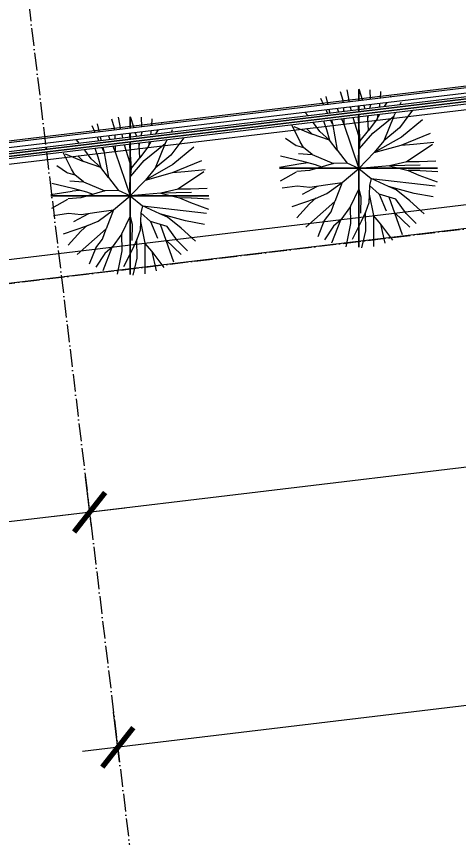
# Model space of a CAD drawing. Header units: millimetres. Extents: x -20215 to 101892, y -17414 to 45470.
# Drawn here: x 50511 to 54244, y 11275 to 18210 of the extents above; entities that cross this region are included whole.
import ezdxf

# ---------------------------------------------------------------- set-up
doc = ezdxf.new("R2010")
doc.units = ezdxf.units.MM
doc.linetypes.add('Grid Line', pattern=[4.2, 3, -0.6, 0, -0.6])
for name, color, linetype, lineweight in [('DIM', 1, 'Continuous', 5), ('G-IMPT', 8, 'Continuous', 5), ('L-SITE', 91, 'Continuous', 5), ('NET THAY 1', 41, 'Continuous', 5), ('NET THAY 2', 55, 'Continuous', 5), ('NET-THAY', 2, 'Continuous', 9), ('TRUC', 225, 'Continuous', 5)]:
    doc.layers.add(name, color=color, linetype=linetype, lineweight=lineweight)
doc.styles.add('TA1', font='arial_0.ttf')
doc.dimstyles.new('D_200_KTx2', dxfattribs={"dimtxt": 400, "dimasz": 300, "dimexe": 300, "dimexo": 300, "dimgap": 160, "dimtad": 1, "dimdec": 0, "dimzin": 9, "dimtxsty": 'TA1', "dimblk": 'ARCHTICK', "dimcen": 1, "dimdle": 300, "dimclrd": 256, "dimclre": 256, "dimclrt": 7, "dimadec": 0, "dimazin": 0, "dimtfac": 1, "dimtdec": 0, "dimtix": 1, "dimtmove": 1, "dimatfit": 3, "dimldrblk": 'ARCHTICK', "dimfxl": 0, "dimtolj": 1, "dimtzin": 0, "dimlwd": -1, "dimlwe": -1, "dimarcsym": 0})

# ---------------------------------------------------------------- blocks, each defined once
blk = doc.blocks.new('Railing - NBS_RailInfillPnl_Post-1648199-MẶT BẰNG TẦNG 4')
at = {"layer": 'NET THAY 2'}
for p, q in [((-13, -5), (-13, 5)), ((13, 5), (13, -5))]:
    blk.add_line(p, q, dxfattribs=at)
blk = doc.blocks.new('Railing - Railing-1506754-MẶT BẰNG TẦNG 4')
at = {"layer": 'NET THAY 1'}
for p, q in [((41000.5, 15877.7), (58462.4, 17969.9)), ((48394.4, 16824), (55331.4, 17655.2))]:
    blk.add_line(p, q, dxfattribs=at)
at = {"rotation": 276.832148128772}
for p in [(52550.8, 17291.8), (50591.4, 17057)]:
    blk.add_blockref('Railing - NBS_RailInfillPnl_Post-1648199-MẶT BẰNG TẦNG 4', p, dxfattribs=at)
blk = doc.blocks.new('Top Rail Type - Top Rail_Internal_-1506755-MẶT BẰNG TẦNG 4')
at = {"layer": 'NET THAY 1'}
for p, q in [((41000.5, 15918.8), (58417.1, 18005.5)), ((41000.5, 15897.1), (58441, 17986.7))]:
    blk.add_line(p, q, dxfattribs=at)
blk = doc.blocks.new('Top Rail Type - Top Rail_Internal_-V6-MẶT BẰNG TẦNG 4')
at = {"layer": 'NET THAY 1'}
for p, q in [((58417.1, 18005.5), (41000.5, 15918.8)), ((58441, 17986.7), (41000.5, 15897.1))]:
    blk.add_line(p, q, dxfattribs=at)
blk = doc.blocks.new('Handrail Type - Handrail_Internal_-V7-MẶT BẰNG TẦNG 4')
at = {"layer": 'NET THAY 1'}
for p, q in [((58315.2, 18085.6), (41000.5, 16011.1)), ((58362.3, 18048.5), (41000.5, 15968.4))]:
    blk.add_line(p, q, dxfattribs=at)
blk = doc.blocks.new('CAY XANH 1 - new block_dwg_110_植栽_中_高木 - 落葉1_φ4000_H5500-1445069-IDEA-4th Storey - Detail-V122-MẶT BẰNG TẦNG 4')
at = {"layer": 'G-IMPT'}
for p, q in [((-306, 1976), (-243, 1671)), ((-5, 2000), (86, 1710)), ((294, 1735), (285, 1980)), ((541, 1934), (530, 1763)), ((-884, 1594), (-958, 1760)), ((-838, 1808), (-788, 1605)), ((642, 1559), (706, 1657)), ((797, 1795), (813, 1820)), ((1034, 1606), (1065, 1665)), ((-791, 1387), (-829, 1473)), ((-757, 1482), (-736, 1394)), ((-615, 1645), (-607, 1627)), ((-553, 1506), (-516, 1420)), ((-217, 1546), (-199, 1458)), ((-10, 1481), (-10, 1571)), ((125, 1587), (152, 1500)), ((277, 1515), (297, 1608)), ((-1290, 1328), (-1356, 1410)), ((-383, 1256), (-379, 1110)), ((879, 1317), (625, 696)), ((-667, 1111), (-714, 1216)), ((1796, 880), (1057, 580)), ((-1850, 759), (-1578, 578)), ((-1570, 578), (-1398, 529)), ((1855, 599), (1188, 159)), ((-2000, 33), (-1462, 119)), ((-1453, 121), (-1278, 144)), ((-1975, -315), (-1571, -88)), ((1984, -88), (1545, -58)), ((1923, -449), (303, -262)), ((-1423, -653), (-1041, -445)), ((1097, -1672), (762, -724)), ((1278, -1483), (902, -1122)), ((-1024, -1718), (-864, -1308)), ((855, -1808), (552, -1405))]:
    blk.add_line(p, q, dxfattribs=at)
at = {"layer": 'G-IMPT', "flags": 128}
for points in [[(-472, 1941), (-408, 1715), (-403, 1651)], [(-393, 1525), (-389, 1474), (-388, 1436)], [(1346, 1463), (1021, 1024), (625, 696), (384, 396), (0, 0), (305, -251), (268, -432)], [(521, 1635), (518, 1586), (511, 1543)], [(-440, 1249), (-379, 1110), (0, 0), (-295, 133)], [(-155, 1283), (30, 691), (242, 956)], [(1939, 182), (1516, 167), (1206, 162), (773, 64), (0, 0), (-10, 303), (30, 691), (-10, 1257), (-10, 1301)], [(10, 497), (348, 890), (879, 1317), (931, 1413)], [(207, 1327), (224, 1272), (237, 1330)], [(459, 1252), (242, 956), (224, 1272)], [(478, 1359), (459, 1252), (526, 1365)], [(-1522, 376), (-1182, 348), (-1399, 530), (-1482, 672), (-1685, 1077)], [(-1640, 1059), (-1182, 862), (-1319, 1008)], [(-891, 1195), (-819, 978), (-743, 713), (-1182, 862)], [(-693, 1219), (-670, 1129), (-546, 458), (-743, 713), (-989, 932), (-1147, 1149), (-1158, 1163)], [(1602, 1227), (1074, 790), (384, 396), (1064, 582), (1374, 607), (1887, 662)], [(-546, 458), (-295, 133), (-645, 125)], [(-1974, 319), (-1451, 187), (-1104, 101), (-945, 37)], [(-1182, 348), (-645, 125), (-1245, -52), (-1564, -80)], [(-1683, -957), (-1092, -755), (-807, -637), (-423, -352), (0, 0), (-5, -527)], [(1538, 78), (773, 64), (1241, -50)], [(1534, -57), (1241, -50), (1512, -168), (1971, -338)], [(-1938, -494), (-1560, -440), (-1235, -475), (-846, -416), (-423, -352), (-610, -834), (-905, -1095), (-1342, -1483)], [(1865, -721), (1389, -632), (743, -453), (305, -251)], [(-217, -960), (-5, -527), (44, -720), (39, -1126)], [(508, -651), (268, -432), (248, -870), (165, -1101)], [(1640, -1145), (1284, -817), (935, -541), (743, -453)], [(-1567, -1243), (-1244, -895), (-1077, -745)], [(258, -651), (365, -1191), (365, -1967)], [(1438, -1391), (1191, -1135), (931, -773), (508, -651), (685, -1070)], [(-867, -1310), (-703, -1095), (-608, -832)], [(-321, -1974), (-207, -1385), (-217, -960), (-458, -1297)], [(76, -1999), (175, -1573), (165, -1101), (52, -1342), (-170, -1795)], [(659, -1888), (552, -1405), (365, -1191)], [(-682, -1880), (-458, -1297), (-645, -1459), (-866, -1803)]]:
    blk.add_lwpolyline(points, dxfattribs=at)
blk = doc.blocks.new('CAY XANH 1 - new block_dwg-V123-MẶT BẰNG TẦNG 4')
at = {"xscale": 0.5, "yscale": 0.5, "zscale": 0.5}
blk.add_blockref('CAY XANH 1 - new block_dwg_110_植栽_中_高木 - 落葉1_φ4000_H5500-1445069-IDEA-4th Storey - Detail-V122-MẶT BẰNG TẦNG 4', (-494874, 495980), dxfattribs=at)
blk = doc.blocks.new('CAY XANH 1 - CAY XANH_dwg-1404436-MẶT BẰNG TẦNG 4')
at = {"layer": 'G-IMPT'}
for p, q in [((28746.5, 0), (28733, 0)), ((28788.3, 0), (28770.7, 0)), ((28931.4, 0), (28921.9, 0)), ((29155.3, 0), (29164.1, 0))]:
    blk.add_line(p, q, dxfattribs=at)
at = {"layer": 'G-IMPT', "flags": 128}
for points in [[(28694.1, 0), (28684.6, 0), (28661.3, 0), (28659.4, 0), (28644, 0), (28634.5, 0), (28611.2, 0), (28603.7, 0), (28594.2, 0), (28603.7, 0), (28609.6, 0), (28592.2, 0), (28570.9, 0), (28578.4, 0), (28603.7, 0), (28662, 0), (28642.6, 0), (28600.1, 0), (28579.1, 0), (28609.9, 0), (28604, 0), (28575.2, 0), (28563.7, 0), (28584.7, 0), (28609.9, 0), (28613.8, 0), (28600.1, 0), (28611.8, 0), (28638.7, 0), (28677.6, 0), (28708.4, 0), (28713.9, 0), (28725.7, 0), (28715.9, 0), (28712.3, 0), (28702.5, 0), (28691, 0), (28706.4, 0), (28731.3, 0), (28735.2, 0), (28750.6, 0), (28756.5, 0), (28781.4, 0), (28806.3, 0), (28821.7, 0), (28833.5, 0), (28837.1, 0), (28862.3, 0), (28883.3, 0), (28898.7, 0), (28916, 0), (28931.4, 0)], [(28647.5, 0), (28660.7, 0), (28678.3, 0), (28673.9, 0), (28669.5, 0), (28647.5, 0)], [(29039.2, 0), (29014.3, 0), (28989.4, 0), (28974, 0), (28975.7, 0), (28958.6, 0), (28943.2, 0), (28925.9, 0), (28918, 0), (28931.4, 0), (28920, 0), (28895.1, 0), (28877.7, 0), (28821.5, 0), (28814, 0), (28794.6, 0), (28769.7, 0), (28707.5, 0), (28715.4, 0), (28722.9, 0), (28717.3, 0), (28707.5, 0), (28702, 0), (28694.1, 0)], [(28752.4, 0), (28737, 0), (28715.7, 0)], [(28715.7, 0), (28725.2, 0), (28721.6, 0), (28735, 0), (28740.6, 0), (28746.5, 0), (28765.8, 0), (28752.4, 0)], [(28733, 0), (28738.9, 0), (28756, 0), (28765.8, 0), (28771.4, 0), (28775.3, 0), (28781.2, 0), (28788.7, 0), (28792.7, 0), (28732.7, 0)], [(28732.7, 0), (28740.3, 0), (28815.9, 0), (28825.4, 0), (28881.6, 0), (28895.1, 0), (28898.7, 0), (28889.2, 0), (28895.1, 0), (28904.6, 0), (28921.9, 0), (28927.8, 0)], [(28763.8, 0), (28748.4, 0), (28746.5, 0)], [(28785.1, 0), (28788.7, 0), (28790.7, 0), (28785.1, 0), (28763.8, 0)], [(28770.7, 0), (28768.5, 0), (28779.5, 0), (28788.3, 0)], [(28817.6, 0), (28796.6, 0), (28785.1, 0)], [(28921.9, 0), (28908.5, 0), (28910.5, 0), (28893.1, 0), (28898.7, 0), (28893.1, 0), (28867.9, 0), (28812, 0)], [(28812, 0), (28823.5, 0), (28817.6, 0)], [(28927.8, 0), (28939.3, 0), (28941.3, 0), (28946.8, 0), (28956.7, 0), (28933.4, 0), (28921.9, 0), (28931.4, 0), (28946.8, 0), (28962.2, 0), (28970.1, 0), (28981.6, 0), (28995, 0)], [(29091.3, 0), (29110.6, 0), (29116.2, 0), (29106.7, 0), (29089.3, 0), (29081.8, 0), (29072, 0), (29058.5, 0), (29037.2, 0), (29033.6, 0), (29018.2, 0), (29008.4, 0), (29002.8, 0), (28997, 0), (28983.5, 0), (28966.2, 0), (28958.6, 0), (28956.7, 0), (28939.3, 0), (28921.9, 0)], [(28921.9, 0), (28931.4, 0), (28933.4, 0), (28943.2, 0), (28956.7, 0), (28954.7, 0), (28958.6, 0), (28975.7, 0), (28981.6, 0), (28987.5, 0), (29004.8, 0), (29037.2, 0), (29047.1, 0), (29053, 0), (29041.2, 0), (29043.1, 0), (29051, 0), (29068.4, 0)], [(28995, 0), (29010.4, 0), (29025.8, 0), (29020.2, 0), (29006.5, 0)], [(29006.5, 0), (29025.8, 0), (29029.7, 0), (29018.2, 0), (29025.8, 0), (29045.1, 0), (29053, 0), (29062.5, 0), (29070, 0), (29083.8, 0), (29108.7, 0), (29114.5, 0)], [(29312.7, 0), (29293.4, 0), (29302.9, 0), (29316.3, 0), (29320.3, 0), (29302.9, 0), (29285.5, 0), (29262.6, 0), (29270.1, 0), (29304.9, 0), (29312.7, 0), (29304.9, 0), (29297.3, 0), (29281.9, 0), (29327.3, 0), (29348.6, 0), (29330.1, 0), (29343.5, 0), (29390.9, 0), (29381.4, 0), (29362, 0), (29366, 0), (29373.5, 0), (29352.5, 0), (29344.7, 0), (29331.2, 0), (29311.9, 0), (29298.5, 0), (29229.9, 0), (29212.5, 0), (29205, 0), (29176.1, 0), (29168.3, 0), (29150.9, 0), (29145.3, 0), (29160.7, 0), (29174.2, 0), (29170.2, 0), (29152.9, 0), (29145.3, 0), (29102.8, 0), (29106.7, 0), (29070, 0), (29043.1, 0), (29037.2, 0)], [(29037.2, 0), (29058.5, 0), (29072, 0), (29087.4, 0), (29099.2, 0), (29089.3, 0), (29075.9, 0), (29068.4, 0), (29104.7, 0), (29116.2, 0)], [(29116.2, 0), (29091.3, 0), (29083.8, 0), (29070, 0), (29049, 0), (29039.2, 0)], [(29068.4, 0), (29056.6, 0), (29060.5, 0), (29112.3, 0), (29147, 0), (29158.4, 0), (29135.5, 0), (29131.6, 0), (29147, 0), (29162.4, 0), (29169.9, 0), (29187.3, 0), (29195.1, 0), (29222, 0), (29233.5, 0), (29256.7, 0), (29210.9, 0), (29220.4, 0), (29208.6, 0), (29224, 0), (29237.7, 0), (29247.2, 0), (29260.6, 0), (29268.5, 0), (29283.9, 0), (29299.3, 0), (29312.7, 0)], [(29114.5, 0), (29100.8, 0), (29091.3, 0)], [(29160.7, 0), (29147, 0), (29133.5, 0), (29139.4, 0), (29162.4, 0), (29170.2, 0), (29154.8, 0)], [(29164.1, 0), (29172.9, 0), (29179.5, 0), (29192.7, 0), (29186.1, 0), (29150.9, 0), (29144.3, 0), (29137.8, 0), (29144.3, 0), (29155.3, 0)], [(29154.8, 0), (29162.4, 0), (29181.7, 0), (29191.5, 0), (29185.6, 0), (29212.5, 0), (29224, 0), (29205, 0), (29199.1, 0), (29177.8, 0), (29179.7, 0)], [(29179.7, 0), (29174.2, 0), (29160.7, 0)], [(29221.3, 0), (29199.3, 0), (29186.1, 0), (29199.3, 0)], [(29199.3, 0), (29210.3, 0), (29230.1, 0), (29241.1, 0), (29283.4, 0), (29301, 0), (29296.6, 0), (29238.9, 0), (29241.1, 0), (29225.7, 0), (29221.3, 0)]]:
    blk.add_lwpolyline(points, dxfattribs=at)
for points in [[(28645.7, 0), (28641.3, 0), (28706.9, 0), (28676.5, 0), (28672.1, 0), (28685.3, 0), (28676.5, 0)], [(28690.8, 0), (28669.5, 0), (28662, 0), (28675.4, 0), (28681, 0), (28698.3, 0), (28700.3, 0)], [(28737.7, 0), (28750.9, 0), (28759.7, 0), (28755.3, 0), (28737.7, 0), (28711.3, 0), (28700.3, 0), (28698.1, 0), (28715.7, 0), (28717.9, 0), (28722.3, 0), (28739.9, 0)], [(28785.9, 0), (28783.7, 0), (28768.3, 0), (28757.3, 0), (28752.9, 0), (28748.5, 0), (28768.3, 0), (28777.1, 0)], [(28904.6, 0), (28915.6, 0), (28871.6, 0), (28805.9, 0), (28810.3, 0), (28803.7, 0), (28873.8, 0), (28882.6, 0)], [(28871.6, 0), (28858.4, 0), (28851.8, 0), (28862.8, 0)], [(28898, 0), (28909, 0), (28928.8, 0), (28931, 0), (28935.4, 0), (28942, 0), (28931, 0), (28909, 0), (28880.4, 0)], [(28926.6, 0), (28942, 0), (28957.4, 0), (28950.8, 0), (28975, 0), (28957.4, 0), (28948.6, 0), (28915.6, 0)], [(28970.6, 0), (28975, 0), (28957.4, 0), (28942, 0), (28955.2, 0), (28950.8, 0)], [(29036.6, 0), (29043.2, 0), (29045.4, 0), (29025.6, 0), (29023.4, 0)], [(29118, 0), (29115.8, 0), (29135.6, 0), (29140, 0), (29129, 0)], [(29157.5, 0), (29161.9, 0), (29190.5, 0), (29194.9, 0), (29192.7, 0), (29205.9, 0), (29225.7, 0), (29219.1, 0), (29205.9, 0), (29203.7, 0), (29192.7, 0), (29164.1, 0)], [(29287, 0), (29239.4, 0), (29231.8, 0), (29294.6, 0), (29300.5, 0), (29319.8, 0), (29304.4, 0)]]:
    blk.add_lwpolyline(points, close=True, dxfattribs=at)
blk = doc.blocks.new('CAY XANH 1 - CAY XANH_dwg-V124-MẶT BẰNG TẦNG 4')
at = {"layer": 'G-IMPT'}
for p, q in [((0, -28649.9), (0, -28680.7)), ((0, -28746.5), (0, -28733)), ((0, -28788.3), (0, -28770.7)), ((0, -28931.4), (0, -28921.9)), ((0, -29155.3), (0, -29164.1))]:
    blk.add_line(p, q, dxfattribs=at)
at = {"layer": 'G-IMPT', "flags": 128}
for points in [[(0, -28623.4), (0, -28600.1), (0, -28579.1), (0, -28609.9), (0, -28604), (0, -28575.2), (0, -28563.7), (0, -28584.7), (0, -28609.9), (0, -28613.8), (0, -28600.1), (0, -28611.8), (0, -28623.4)], [(0, -28623.4), (0, -28611.2), (0, -28603.7), (0, -28594.2), (0, -28603.7), (0, -28609.6), (0, -28592.2), (0, -28570.9), (0, -28578.4), (0, -28603.7), (0, -28623.4)], [(0, -28680.7), (0, -28661.3), (0, -28659.4), (0, -28649.9)], [(0, -28649.9), (0, -28662), (0, -28649.9)], [(0, -28649.9), (0, -28677.6), (0, -28680.7)], [(0, -28680.7), (0, -28676.5), (0, -28649.9)], [(0, -28649.9), (0, -28660.7), (0, -28678.3), (0, -28673.9), (0, -28669.5), (0, -28649.9)], [(0, -28680.7), (0, -28669.5), (0, -28662), (0, -28675.4), (0, -28680.7)], [(0, -28680.7), (0, -28676.5), (0, -28672.1), (0, -28680.7)], [(0, -28694.2), (0, -28708.4), (0, -28713.9), (0, -28725.7), (0, -28715.9), (0, -28712.3), (0, -28702.5), (0, -28694.2)], [(0, -28694.2), (0, -28706.4), (0, -28731.3), (0, -28735.2), (0, -28750.6), (0, -28756.5), (0, -28781.4), (0, -28806.3), (0, -28821.7), (0, -28833.5), (0, -28837.1), (0, -28862.3), (0, -28883.3), (0, -28898.7), (0, -28916), (0, -28931.4)], [(0, -29039.2), (0, -29014.3), (0, -28989.4), (0, -28974), (0, -28975.7), (0, -28958.6), (0, -28943.2), (0, -28925.9), (0, -28918), (0, -28931.4), (0, -28920), (0, -28895.1), (0, -28877.7), (0, -28821.5), (0, -28814), (0, -28794.6), (0, -28769.7), (0, -28707.5), (0, -28715.4), (0, -28722.9), (0, -28717.3), (0, -28707.5), (0, -28702), (0, -28694.2)], [(0, -28694.2), (0, -28706.9), (0, -28694.2)], [(0, -28694.2), (0, -28698.3), (0, -28700.3), (0, -28694.2)], [(0, -28752.4), (0, -28737), (0, -28715.7)], [(0, -28715.7), (0, -28725.2), (0, -28721.6), (0, -28735), (0, -28740.6), (0, -28746.5), (0, -28765.8), (0, -28752.4)], [(0, -28733), (0, -28738.9), (0, -28756), (0, -28765.8), (0, -28771.4), (0, -28775.3), (0, -28781.2), (0, -28788.7), (0, -28792.7), (0, -28732.7)], [(0, -28732.7), (0, -28740.3), (0, -28815.9), (0, -28825.4), (0, -28881.6), (0, -28895.1), (0, -28898.7), (0, -28889.2), (0, -28895.1), (0, -28904.6), (0, -28921.9), (0, -28927.8)], [(0, -28763.8), (0, -28748.4), (0, -28746.5)], [(0, -28785.1), (0, -28788.7), (0, -28790.7), (0, -28785.1), (0, -28763.8)], [(0, -28770.7), (0, -28768.5), (0, -28779.5), (0, -28788.3)], [(0, -28817.6), (0, -28796.6), (0, -28785.1)], [(0, -28921.9), (0, -28908.5), (0, -28910.5), (0, -28893.1), (0, -28898.7), (0, -28893.1), (0, -28867.9), (0, -28812)], [(0, -28812), (0, -28823.5), (0, -28817.6)], [(0, -28927.8), (0, -28939.3), (0, -28941.3), (0, -28946.8), (0, -28956.7), (0, -28933.4), (0, -28921.9), (0, -28931.4), (0, -28946.8), (0, -28962.2), (0, -28970.1), (0, -28981.6), (0, -28995)], [(0, -29091.3), (0, -29110.6), (0, -29116.2), (0, -29106.7), (0, -29089.3), (0, -29081.8), (0, -29072), (0, -29058.5), (0, -29037.2), (0, -29033.6), (0, -29018.2), (0, -29008.4), (0, -29002.8), (0, -28997), (0, -28983.5), (0, -28966.2), (0, -28958.6), (0, -28956.7), (0, -28939.3), (0, -28921.9)], [(0, -28921.9), (0, -28931.4), (0, -28933.4), (0, -28943.2), (0, -28956.7), (0, -28954.7), (0, -28958.6), (0, -28975.7), (0, -28981.6), (0, -28987.5), (0, -29004.8), (0, -29037.2), (0, -29047.1), (0, -29053), (0, -29041.2), (0, -29043.1), (0, -29051), (0, -29068.4)], [(0, -28995), (0, -29010.4), (0, -29025.8), (0, -29020.2), (0, -29006.5)], [(0, -29006.5), (0, -29025.8), (0, -29029.7), (0, -29018.2), (0, -29025.8), (0, -29045.1), (0, -29053), (0, -29062.5), (0, -29070), (0, -29083.8), (0, -29108.7), (0, -29114.5)], [(0, -29312.7), (0, -29293.4), (0, -29302.9), (0, -29316.3), (0, -29320.3), (0, -29302.9), (0, -29285.5), (0, -29262.6), (0, -29270.1), (0, -29304.9), (0, -29312.7), (0, -29304.9), (0, -29297.3), (0, -29281.9), (0, -29327.3), (0, -29348.6), (0, -29330.1), (0, -29343.5), (0, -29390.9), (0, -29381.4), (0, -29362), (0, -29366), (0, -29373.5), (0, -29352.5), (0, -29344.7), (0, -29331.2), (0, -29311.9), (0, -29298.5), (0, -29229.9), (0, -29212.5), (0, -29205), (0, -29176.1), (0, -29168.3), (0, -29150.9), (0, -29145.3), (0, -29160.7), (0, -29174.2), (0, -29170.2), (0, -29152.9), (0, -29145.3), (0, -29102.8), (0, -29106.7), (0, -29070), (0, -29043.1), (0, -29037.2)], [(0, -29037.2), (0, -29058.5), (0, -29072), (0, -29087.4), (0, -29099.2), (0, -29089.3), (0, -29075.9), (0, -29068.4), (0, -29104.7), (0, -29116.2)], [(0, -29116.2), (0, -29091.3), (0, -29083.8), (0, -29070), (0, -29049), (0, -29039.2)], [(0, -29068.4), (0, -29056.6), (0, -29060.5), (0, -29112.3), (0, -29147), (0, -29158.4), (0, -29135.5), (0, -29131.6), (0, -29147), (0, -29162.4), (0, -29169.9), (0, -29187.3), (0, -29195.1), (0, -29222), (0, -29233.5), (0, -29256.7), (0, -29210.9), (0, -29220.4), (0, -29208.6), (0, -29224), (0, -29237.7), (0, -29247.2), (0, -29260.6), (0, -29268.5), (0, -29283.9), (0, -29299.3), (0, -29312.7)], [(0, -29114.5), (0, -29100.8), (0, -29091.3)], [(0, -29160.7), (0, -29147), (0, -29133.5), (0, -29139.4), (0, -29162.4), (0, -29170.2), (0, -29154.8)], [(0, -29164.1), (0, -29172.9), (0, -29179.5), (0, -29192.7), (0, -29186.1), (0, -29150.9), (0, -29144.3), (0, -29137.8), (0, -29144.3), (0, -29155.3)], [(0, -29154.8), (0, -29162.4), (0, -29181.7), (0, -29191.5), (0, -29185.6), (0, -29212.5), (0, -29224), (0, -29205), (0, -29199.1), (0, -29177.8), (0, -29179.7)], [(0, -29179.7), (0, -29174.2), (0, -29160.7)], [(0, -29221.3), (0, -29199.3), (0, -29186.1), (0, -29199.3)], [(0, -29199.3), (0, -29210.3), (0, -29230.1), (0, -29241.1), (0, -29283.4), (0, -29301), (0, -29296.6), (0, -29238.9), (0, -29241.1), (0, -29225.7), (0, -29221.3)]]:
    blk.add_lwpolyline(points, dxfattribs=at)
for points in [[(0, -28737.7), (0, -28750.9), (0, -28759.7), (0, -28755.3), (0, -28737.7), (0, -28711.3), (0, -28700.3), (0, -28698.1), (0, -28715.7), (0, -28717.9), (0, -28722.3), (0, -28739.9)], [(0, -28785.9), (0, -28783.7), (0, -28768.3), (0, -28757.3), (0, -28752.9), (0, -28748.5), (0, -28768.3), (0, -28777.1)], [(0, -28904.6), (0, -28915.6), (0, -28871.6), (0, -28805.9), (0, -28810.3), (0, -28803.7), (0, -28873.8), (0, -28882.6)], [(0, -28871.6), (0, -28858.4), (0, -28851.8), (0, -28862.8)], [(0, -28898), (0, -28909), (0, -28928.8), (0, -28931), (0, -28935.4), (0, -28942), (0, -28931), (0, -28909), (0, -28880.4)], [(0, -28926.6), (0, -28942), (0, -28957.4), (0, -28950.8), (0, -28975), (0, -28957.4), (0, -28948.6), (0, -28915.6)], [(0, -28970.6), (0, -28975), (0, -28957.4), (0, -28942), (0, -28955.2), (0, -28950.8)], [(0, -29036.6), (0, -29043.2), (0, -29045.4), (0, -29025.6), (0, -29023.4)], [(0, -29118), (0, -29115.8), (0, -29135.6), (0, -29140), (0, -29129)], [(0, -29157.5), (0, -29161.9), (0, -29190.5), (0, -29194.9), (0, -29192.7), (0, -29205.9), (0, -29225.7), (0, -29219.1), (0, -29205.9), (0, -29203.7), (0, -29192.7), (0, -29164.1)], [(0, -29287), (0, -29239.4), (0, -29231.8), (0, -29294.6), (0, -29300.5), (0, -29319.8), (0, -29304.4)]]:
    blk.add_lwpolyline(points, close=True, dxfattribs=at)
blk = doc.blocks.new('CAY XANH 1 - CAY XANH 1-V125-MẶT BẰNG TẦNG 4')
for name, p, xscale, yscale, zscale in [('CAY XANH 1 - new block_dwg-V123-MẶT BẰNG TẦNG 4', (331762.8, -332503.6), 0.6703958691910499, 0.6703958691910499, 0.6703958691910499), ('CAY XANH 1 - CAY XANH_dwg-V124-MẶT BẰNG TẦNG 4', (0, 46610), 1.608504446305672, 1.608504446305672, 1.608504446305672), ('CAY XANH 1 - CAY XANH_dwg-1404436-MẶT BẰNG TẦNG 4', (-46720.7, 0), 1.612196637345681, 1.612196637345681, 1.612196637345681)]:
    blk.add_blockref(name, p, dxfattribs=dict(xscale=xscale, yscale=yscale, zscale=zscale))
blk = doc.blocks.new('CAY XANH 1 - new block_dwg_110_植栽_中_高木 - 落葉1_φ4000_H5500-1445069-IDEA-4th Storey - Detail-V126-MẶT BẰNG TẦNG 4')
at = {"layer": 'G-IMPT'}
for p, q in [((-306, 1976), (-243, 1671)), ((-5, 2000), (86, 1710)), ((294, 1735), (285, 1980)), ((541, 1934), (530, 1763)), ((-884, 1594), (-958, 1760)), ((-838, 1808), (-788, 1605)), ((643, 1559), (707, 1657)), ((797, 1795), (813, 1820)), ((1034, 1606), (1065, 1665)), ((-791, 1388), (-830, 1473)), ((-757, 1482), (-736, 1394)), ((-615, 1645), (-607, 1627)), ((-553, 1506), (-516, 1421)), ((-218, 1546), (-199, 1458)), ((-10, 1481), (-10, 1571)), ((125, 1587), (152, 1501)), ((277, 1516), (297, 1608)), ((-1290, 1328), (-1356, 1410)), ((-383, 1256), (-379, 1110)), ((879, 1317), (625, 696)), ((-667, 1111), (-714, 1216)), ((1796, 880), (1057, 580)), ((-1850, 759), (-1578, 578)), ((-1570, 578), (-1398, 529)), ((1855, 599), (1188, 159)), ((-2000, 33), (-1462, 119)), ((-1453, 121), (-1278, 144)), ((-1975, -315), (-1571, -88)), ((1984, -88), (1545, -58)), ((1923, -449), (303, -262)), ((-1423, -653), (-1041, -445)), ((1097, -1672), (762, -724)), ((1278, -1483), (902, -1122)), ((-1024, -1718), (-864, -1308)), ((855, -1808), (552, -1405))]:
    blk.add_line(p, q, dxfattribs=at)
at = {"layer": 'G-IMPT', "flags": 128}
for points in [[(-472, 1941), (-408, 1715), (-403, 1652)], [(-393, 1525), (-389, 1474), (-388, 1436)], [(1346, 1463), (1021, 1024), (625, 696), (384, 396), (0, 0), (305, -251), (268, -432)], [(521, 1635), (518, 1586), (511, 1544)], [(-440, 1249), (-379, 1110), (0, 0), (-295, 133)], [(-155, 1284), (30, 691), (242, 956)], [(1939, 182), (1516, 167), (1206, 162), (773, 64), (0, 0), (-10, 303), (30, 691), (-10, 1257), (-10, 1301)], [(10, 497), (348, 890), (879, 1317), (931, 1414)], [(208, 1324), (224, 1272), (237, 1330)], [(459, 1252), (242, 956), (224, 1272)], [(478, 1359), (459, 1252), (527, 1365)], [(-1522, 376), (-1182, 348), (-1399, 530), (-1482, 672), (-1685, 1077)], [(-1640, 1059), (-1182, 862), (-1319, 1008)], [(-891, 1195), (-819, 978), (-743, 713), (-1182, 862)], [(-693, 1219), (-670, 1129), (-546, 458), (-743, 713), (-989, 932), (-1147, 1149), (-1158, 1163)], [(1602, 1227), (1074, 790), (384, 396), (1064, 582), (1374, 607), (1887, 662)], [(-546, 458), (-295, 133), (-645, 125)], [(-1974, 319), (-1451, 187), (-1104, 101), (-945, 37)], [(-1182, 348), (-645, 125), (-1245, -52), (-1564, -80)], [(-1683, -957), (-1092, -755), (-807, -637), (-423, -352), (0, 0), (-5, -527)], [(1538, 78), (773, 64), (1241, -50)], [(1534, -57), (1241, -50), (1512, -168), (1971, -338)], [(-1938, -494), (-1560, -440), (-1235, -475), (-846, -416), (-423, -352), (-610, -834), (-905, -1095), (-1342, -1483)], [(1865, -721), (1389, -632), (743, -453), (305, -251)], [(-217, -960), (-5, -527), (44, -720), (39, -1126)], [(508, -651), (268, -432), (248, -870), (165, -1101)], [(1640, -1145), (1284, -817), (935, -541), (743, -453)], [(-1567, -1243), (-1244, -895), (-1077, -745)], [(258, -651), (365, -1191), (365, -1967)], [(1438, -1391), (1191, -1135), (931, -773), (508, -651), (685, -1070)], [(-867, -1310), (-703, -1095), (-608, -832)], [(-321, -1974), (-207, -1385), (-217, -960), (-458, -1297)], [(76, -1999), (175, -1573), (165, -1101), (52, -1342), (-170, -1795)], [(659, -1888), (552, -1405), (365, -1191)], [(-682, -1880), (-458, -1297), (-645, -1459), (-866, -1803)]]:
    blk.add_lwpolyline(points, dxfattribs=at)
blk = doc.blocks.new('CAY XANH 1 - new block_dwg-V127-MẶT BẰNG TẦNG 4')
at = {"xscale": 0.5, "yscale": 0.5, "zscale": 0.5}
blk.add_blockref('CAY XANH 1 - new block_dwg_110_植栽_中_高木 - 落葉1_φ4000_H5500-1445069-IDEA-4th Storey - Detail-V126-MẶT BẰNG TẦNG 4', (-494874, 495980), dxfattribs=at)
blk = doc.blocks.new('CAY XANH 1 - CAY XANH_dwg-V128-MẶT BẰNG TẦNG 4')
at = {"layer": 'G-IMPT'}
for p, q in [((0, -28649.9), (0, -28680.7)), ((0, -28746.5), (0, -28733)), ((0, -28788.3), (0, -28770.7)), ((0, -28931.4), (0, -28921.9)), ((0, -29155.3), (0, -29164.1))]:
    blk.add_line(p, q, dxfattribs=at)
at = {"layer": 'G-IMPT', "flags": 128}
for points in [[(0, -28623.3), (0, -28600.1), (0, -28579.1), (0, -28609.9), (0, -28604), (0, -28575.2), (0, -28563.7), (0, -28584.7), (0, -28609.9), (0, -28613.8), (0, -28600.1), (0, -28611.8), (0, -28623.3)], [(0, -28623.3), (0, -28611.2), (0, -28603.7), (0, -28594.2), (0, -28603.7), (0, -28609.6), (0, -28592.2), (0, -28570.9), (0, -28578.4), (0, -28603.7), (0, -28623.3)], [(0, -28680.7), (0, -28661.3), (0, -28659.4), (0, -28649.9)], [(0, -28649.9), (0, -28662), (0, -28649.9)], [(0, -28649.9), (0, -28677.6), (0, -28680.7)], [(0, -28680.7), (0, -28676.5), (0, -28649.9)], [(0, -28649.9), (0, -28660.7), (0, -28678.3), (0, -28673.9), (0, -28669.5), (0, -28649.9)], [(0, -28680.7), (0, -28669.5), (0, -28662), (0, -28675.4), (0, -28680.7)], [(0, -28680.7), (0, -28676.5), (0, -28672.1), (0, -28680.7)], [(0, -28694.2), (0, -28708.4), (0, -28713.9), (0, -28725.7), (0, -28715.9), (0, -28712.3), (0, -28702.5), (0, -28694.2)], [(0, -28694.2), (0, -28706.4), (0, -28731.3), (0, -28735.2), (0, -28750.6), (0, -28756.5), (0, -28781.4), (0, -28806.3), (0, -28821.7), (0, -28833.5), (0, -28837.1), (0, -28862.3), (0, -28883.3), (0, -28898.7), (0, -28916), (0, -28931.4)], [(0, -29039.2), (0, -29014.3), (0, -28989.4), (0, -28974), (0, -28975.7), (0, -28958.6), (0, -28943.2), (0, -28925.9), (0, -28918), (0, -28931.4), (0, -28920), (0, -28895.1), (0, -28877.7), (0, -28821.5), (0, -28814), (0, -28794.6), (0, -28769.7), (0, -28707.5), (0, -28715.4), (0, -28722.9), (0, -28717.3), (0, -28707.5), (0, -28702), (0, -28694.2)], [(0, -28694.2), (0, -28706.9), (0, -28694.2)], [(0, -28694.2), (0, -28698.3), (0, -28700.3), (0, -28694.2)], [(0, -28752.4), (0, -28737), (0, -28715.7)], [(0, -28715.7), (0, -28725.2), (0, -28721.6), (0, -28735), (0, -28740.6), (0, -28746.5), (0, -28765.8), (0, -28752.4)], [(0, -28733), (0, -28738.9), (0, -28756), (0, -28765.8), (0, -28771.4), (0, -28775.3), (0, -28781.2), (0, -28788.7), (0, -28792.7), (0, -28732.7)], [(0, -28732.7), (0, -28740.3), (0, -28815.9), (0, -28825.4), (0, -28881.6), (0, -28895.1), (0, -28898.7), (0, -28889.2), (0, -28895.1), (0, -28904.6), (0, -28921.9), (0, -28927.8)], [(0, -28763.8), (0, -28748.4), (0, -28746.5)], [(0, -28785.1), (0, -28788.7), (0, -28790.7), (0, -28785.1), (0, -28763.8)], [(0, -28770.7), (0, -28768.5), (0, -28779.5), (0, -28788.3)], [(0, -28817.6), (0, -28796.6), (0, -28785.1)], [(0, -28921.9), (0, -28908.5), (0, -28910.5), (0, -28893.1), (0, -28898.7), (0, -28893.1), (0, -28867.9), (0, -28812)], [(0, -28812), (0, -28823.5), (0, -28817.6)], [(0, -28927.8), (0, -28939.3), (0, -28941.3), (0, -28946.8), (0, -28956.7), (0, -28933.4), (0, -28921.9), (0, -28931.4), (0, -28946.8), (0, -28962.2), (0, -28970.1), (0, -28981.6), (0, -28995)], [(0, -29091.3), (0, -29110.6), (0, -29116.2), (0, -29106.7), (0, -29089.3), (0, -29081.8), (0, -29072), (0, -29058.5), (0, -29037.2), (0, -29033.6), (0, -29018.2), (0, -29008.4), (0, -29002.8), (0, -28997), (0, -28983.5), (0, -28966.2), (0, -28958.6), (0, -28956.7), (0, -28939.3), (0, -28921.9)], [(0, -28921.9), (0, -28931.4), (0, -28933.4), (0, -28943.2), (0, -28956.7), (0, -28954.7), (0, -28958.6), (0, -28975.7), (0, -28981.6), (0, -28987.5), (0, -29004.8), (0, -29037.2), (0, -29047.1), (0, -29053), (0, -29041.2), (0, -29043.1), (0, -29051), (0, -29068.4)], [(0, -28995), (0, -29010.4), (0, -29025.8), (0, -29020.2), (0, -29006.5)], [(0, -29006.5), (0, -29025.8), (0, -29029.7), (0, -29018.2), (0, -29025.8), (0, -29045.1), (0, -29053), (0, -29062.5), (0, -29070), (0, -29083.8), (0, -29108.7), (0, -29114.5)], [(0, -29312.7), (0, -29293.4), (0, -29302.9), (0, -29316.3), (0, -29320.3), (0, -29302.9), (0, -29285.5), (0, -29262.6), (0, -29270.1), (0, -29304.9), (0, -29312.7), (0, -29304.9), (0, -29297.3), (0, -29281.9), (0, -29327.3), (0, -29348.6), (0, -29330.1), (0, -29343.5), (0, -29390.9), (0, -29381.4), (0, -29362), (0, -29366), (0, -29373.5), (0, -29352.5), (0, -29344.7), (0, -29331.2), (0, -29311.9), (0, -29298.5), (0, -29229.9), (0, -29212.5), (0, -29205), (0, -29176.1), (0, -29168.3), (0, -29150.9), (0, -29145.3), (0, -29160.7), (0, -29174.2), (0, -29170.2), (0, -29152.9), (0, -29145.3), (0, -29102.8), (0, -29106.7), (0, -29070), (0, -29043.1), (0, -29037.2)], [(0, -29037.2), (0, -29058.5), (0, -29072), (0, -29087.4), (0, -29099.2), (0, -29089.3), (0, -29075.9), (0, -29068.4), (0, -29104.7), (0, -29116.2)], [(0, -29116.2), (0, -29091.3), (0, -29083.8), (0, -29070), (0, -29049), (0, -29039.2)], [(0, -29068.4), (0, -29056.6), (0, -29060.5), (0, -29112.3), (0, -29147), (0, -29158.4), (0, -29135.5), (0, -29131.6), (0, -29147), (0, -29162.4), (0, -29169.9), (0, -29187.3), (0, -29195.1), (0, -29222), (0, -29233.5), (0, -29256.7), (0, -29210.9), (0, -29220.4), (0, -29208.6), (0, -29224), (0, -29237.7), (0, -29247.2), (0, -29260.6), (0, -29268.5), (0, -29283.9), (0, -29299.3), (0, -29312.7)], [(0, -29114.5), (0, -29100.8), (0, -29091.3)], [(0, -29160.7), (0, -29147), (0, -29133.5), (0, -29139.4), (0, -29162.4), (0, -29170.2), (0, -29154.8)], [(0, -29164.1), (0, -29172.9), (0, -29179.5), (0, -29192.7), (0, -29186.1), (0, -29150.9), (0, -29144.3), (0, -29137.8), (0, -29144.3), (0, -29155.3)], [(0, -29154.8), (0, -29162.4), (0, -29181.7), (0, -29191.5), (0, -29185.6), (0, -29212.5), (0, -29224), (0, -29205), (0, -29199.1), (0, -29177.8), (0, -29179.7)], [(0, -29179.7), (0, -29174.2), (0, -29160.7)], [(0, -29221.3), (0, -29199.3), (0, -29186.1), (0, -29199.3)], [(0, -29199.3), (0, -29210.3), (0, -29230.1), (0, -29241.1), (0, -29283.4), (0, -29301), (0, -29296.6), (0, -29238.9), (0, -29241.1), (0, -29225.7), (0, -29221.3)]]:
    blk.add_lwpolyline(points, dxfattribs=at)
for points in [[(0, -28737.7), (0, -28750.9), (0, -28759.7), (0, -28755.3), (0, -28737.7), (0, -28711.3), (0, -28700.3), (0, -28698.1), (0, -28715.7), (0, -28717.9), (0, -28722.3), (0, -28739.9)], [(0, -28785.9), (0, -28783.7), (0, -28768.3), (0, -28757.3), (0, -28752.9), (0, -28748.5), (0, -28768.3), (0, -28777.1)], [(0, -28904.6), (0, -28915.6), (0, -28871.6), (0, -28805.9), (0, -28810.3), (0, -28803.7), (0, -28873.8), (0, -28882.6)], [(0, -28871.6), (0, -28858.4), (0, -28851.8), (0, -28862.8)], [(0, -28898), (0, -28909), (0, -28928.8), (0, -28931), (0, -28935.4), (0, -28942), (0, -28931), (0, -28909), (0, -28880.4)], [(0, -28926.6), (0, -28942), (0, -28957.4), (0, -28950.8), (0, -28975), (0, -28957.4), (0, -28948.6), (0, -28915.6)], [(0, -28970.6), (0, -28975), (0, -28957.4), (0, -28942), (0, -28955.2), (0, -28950.8)], [(0, -29036.6), (0, -29043.2), (0, -29045.4), (0, -29025.6), (0, -29023.4)], [(0, -29118), (0, -29115.8), (0, -29135.6), (0, -29140), (0, -29129)], [(0, -29157.5), (0, -29161.9), (0, -29190.5), (0, -29194.9), (0, -29192.7), (0, -29205.9), (0, -29225.7), (0, -29219.1), (0, -29205.9), (0, -29203.7), (0, -29192.7), (0, -29164.1)], [(0, -29287), (0, -29239.4), (0, -29231.8), (0, -29294.6), (0, -29300.5), (0, -29319.8), (0, -29304.4)]]:
    blk.add_lwpolyline(points, close=True, dxfattribs=at)
blk = doc.blocks.new('CAY XANH 1 - CAY XANH 1-V129-MẶT BẰNG TẦNG 4')
for name, p, xscale, yscale, zscale in [('CAY XANH 1 - new block_dwg-V127-MẶT BẰNG TẦNG 4', (331762.8, -332503.6), 0.6703958691910499, 0.6703958691910499, 0.6703958691910499), ('CAY XANH 1 - CAY XANH_dwg-V128-MẶT BẰNG TẦNG 4', (0, 46610), 1.608504446305672, 1.608504446305672, 1.608504446305672), ('CAY XANH 1 - CAY XANH_dwg-1404436-MẶT BẰNG TẦNG 4', (-46720.7, 0), 1.612196637345681, 1.612196637345681, 1.612196637345681)]:
    blk.add_blockref(name, p, dxfattribs=dict(xscale=xscale, yscale=yscale, zscale=zscale))
blk = doc.blocks.new('_ARCHTICK')
at = {"color": 0, "linetype": 'ByBlock', "const_width": 0.15}
blk.add_lwpolyline([(-0.5, -0.5), (0.5, 0.5)], dxfattribs=at)
blk = doc.blocks.new('*D412')
at = {"layer": 'Defpoints', "color": 0, "transparency": 16777216}
for p in [(60115.5, 14671.8), (51128.9, 14022.6), (51179.4, 13601.4)]:
    blk.add_point(p, dxfattribs=at)
at = {"layer": 'DIM', "transparency": 16777216}
for p, q in [((60079.8, 14969.7), (60029.3, 15390.9)), ((60362.9, 15128.7), (50831, 13987)), ((51143.7, 13899.3), (51093.2, 14320.5))]:
    blk.add_line(p, q, dxfattribs=at)
at = {"layer": 'DIM', "transparency": 16777216, "xscale": 300, "yscale": 300, "zscale": 300}
for p, rotation in [((60065, 15093.1), 6.830649259175843), ((51128.9, 14022.6), 186.8306492591759)]:
    blk.add_blockref('_ARCHTICK', p, dxfattribs=dict(at, rotation=rotation))
at = {"layer": 'DIM', "color": 7, "transparency": 16777216, "insert": (55553.6, 14919.5), "char_height": 400, "attachment_point": 5, "rotation": 6.83065, "style": 'TA1'}
blk.add_mtext('\\A1;9000', dxfattribs=at)
blk = doc.blocks.new('*D413')
at = {"layer": 'Defpoints', "color": 0, "transparency": 16777216}
for p in [(96495, 17015.2), (51366.8, 12036.8), (51417.2, 11615.6)]:
    blk.add_point(p, dxfattribs=at)
at = {"layer": 'DIM', "transparency": 16777216}
for p, q in [((96459.3, 17313.1), (96408.8, 17734.4)), ((96742.4, 17472.2), (51068.9, 12001.2)), ((51381.5, 11913.5), (51331.1, 12334.7))]:
    blk.add_line(p, q, dxfattribs=at)
at = {"layer": 'DIM', "transparency": 16777216, "xscale": 300, "yscale": 300, "zscale": 300}
for p, rotation in [((96444.5, 17436.5), 6.830649259175843), ((51366.8, 12036.8), 186.8306492591759)]:
    blk.add_blockref('_ARCHTICK', p, dxfattribs=dict(at, rotation=rotation))
at = {"layer": 'DIM', "color": 7, "transparency": 16777216, "insert": (73862.3, 15098.3), "char_height": 400, "attachment_point": 5, "rotation": 6.83065, "style": 'TA1'}
blk.add_mtext('\\A1;45400', dxfattribs=at)
blk = doc.blocks.new('*D357')
at = {"layer": 'Defpoints', "color": 0, "transparency": 16777216}
for p in [(41010.5, 14824.9), (51179.4, 13601.4), (41248.3, 12839.1)]:
    blk.add_point(p, dxfattribs=at)
at = {"layer": 'DIM', "transparency": 16777216}
for p, q in [((41046.1, 14527), (41284, 12541.2)), ((51143.7, 13899.3), (51093.2, 14320.5)), ((51426.8, 14058.3), (40950.5, 12803.4))]:
    blk.add_line(p, q, dxfattribs=at)
at = {"layer": 'DIM', "transparency": 16777216, "xscale": 300, "yscale": 300, "zscale": 300}
for p, rotation in [((51128.9, 14022.6), 6.830649259175843), ((41248.3, 12839.1), 186.8306492591759)]:
    blk.add_blockref('_ARCHTICK', p, dxfattribs=dict(at, rotation=rotation))
at = {"layer": 'DIM', "color": 7, "transparency": 16777216, "insert": (46145.3, 13792.5), "char_height": 400, "attachment_point": 5, "rotation": 6.83065, "style": 'TA1'}
blk.add_mtext('\\A1;9951', dxfattribs=at)

msp = doc.modelspace()

# ---------------------------------------------------------------- linework, layer by layer
at = {"layer": 'NET-THAY', "color": 7}
for p, q in [((41000.5, 16029.3), (58295.6, 18101)), ((41000.5, 15027.1), (59903, 17290.6))]:
    msp.add_line(p, q, dxfattribs=at)
at = {"layer": 'NET-THAY'}
for p, q in [((41000.5, 16028.8), (58295.6, 18101)), ((58518, 17926.2), (41000.5, 15827.4)), ((41000.5, 15026.4), (59903, 17290.6)), ((59926.9, 17090.8), (41000.7, 14823.7))]:
    msp.add_line(p, q, dxfattribs=at)
at = {"layer": 'TRUC', "linetype": 'Grid Line', "ltscale": 50}
for p, q in [((48266.2, 37928.6), (51520.8, 10750.7)), ((43048.1, 15069), (98722.6, 21738.3))]:
    msp.add_line(p, q, dxfattribs=at)

# ---------------------------------------------------------------- block references
at = {"layer": 'L-SITE'}
for name, p in [('CAY XANH 1 - CAY XANH 1-V129-MẶT BẰNG TẦNG 4', (53401.8, 16927.6)), ('CAY XANH 1 - CAY XANH 1-V125-MẶT BẰNG TẦNG 4', (51471.2, 16696.4))]:
    msp.add_blockref(name, p, dxfattribs=at)
at = {"layer": 'NET THAY 1'}
for name in ['Railing - Railing-1506754-MẶT BẰNG TẦNG 4', 'Top Rail Type - Top Rail_Internal_-1506755-MẶT BẰNG TẦNG 4', 'Top Rail Type - Top Rail_Internal_-V6-MẶT BẰNG TẦNG 4', 'Handrail Type - Handrail_Internal_-V7-MẶT BẰNG TẦNG 4']:
    msp.add_blockref(name, (0, 0), dxfattribs=at)

# ---------------------------------------------------------------- dimensions: what is measured, and where the dimension line sits
at = {"layer": 'DIM'}
for base, p1, p2, picture, middle in [((51366.8, 12036.8), (96495, 17015.2), (51417.2, 11615.6), '*D413', (73862.3, 15098.3)), ((51128.9, 14022.6), (60115.5, 14671.8), (51179.4, 13601.4), '*D412', (55553.6, 14919.5)), ((41248.3, 12839.1), (51179.4, 13601.4), (41010.5, 14824.9), '*D357', (46145.3, 13792.5))]:
    dim = msp.add_linear_dim(base=base, p1=p1, p2=p2, angle=6.83065, dimstyle='D_200_KTx2', dxfattribs=at)
    dim.commit()
    dim.dimension.update_dxf_attribs({"geometry": picture, "text_midpoint": middle})

doc.saveas('drawing.dxf')
